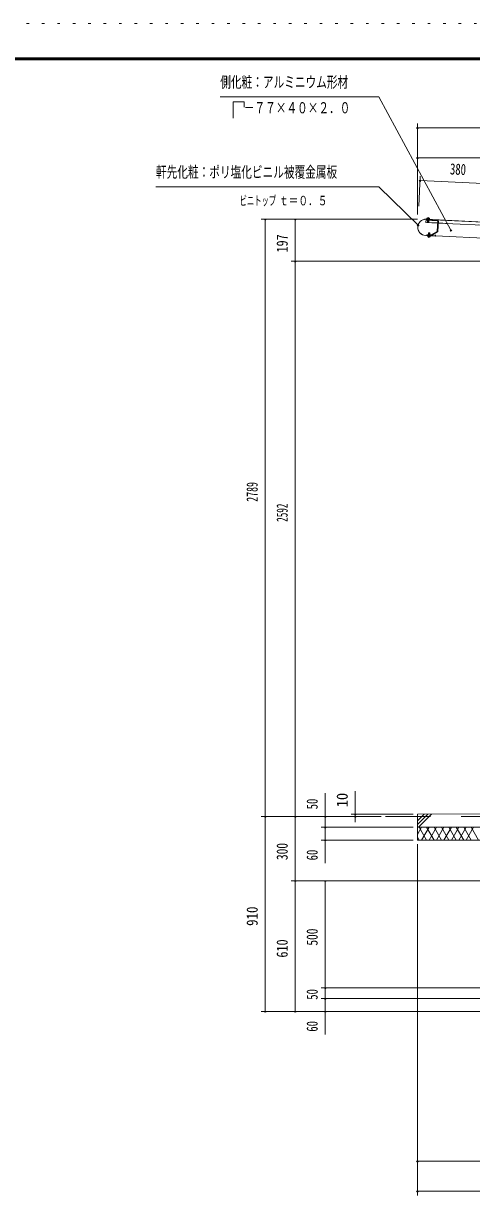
# Model space of a CAD drawing. Units: millimetres, scale not verified. Extents: x -25244 to 25244, y -10500 to 10500.
# Drawn here: x 10450 to 15674, y -3237 to 10500 of the extents above; entities that cross this region are included whole.
import ezdxf
from ezdxf.enums import TextEntityAlignment as Align

# ---------------------------------------------------------------- set-up
doc = ezdxf.new("R2010")
doc.units = ezdxf.units.MM
doc.header["$LTSCALE"] = 60
for name, pattern in [('USER2', [10, 4, -6]), ('USER3', [24, 12, -5, 2, -5]), ('USER4', [3, 0.5, -2.5])]:
    doc.linetypes.add(name, pattern=pattern)
for name, color, linetype, lineweight in [('0-6_2-02BOLD', 7, 'Continuous', 18), ('0-7_2-12HIDDEN', 3, 'USER2', 18), ('0-8_2-22CENTER', 3, 'USER3', 18), ('0-9_2-42THIN', 4, 'Continuous', 18), ('0-A_2-52DIM', 3, 'Continuous', 18), ('0-B_2-62HATCH', 2, 'Continuous', 18), ('0-C_F-F1PAPER', 5, 'Continuous', 18), ('0-D_F-E_J_ADD', 5, 'USER4', 18)]:
    doc.layers.add(name, color=color, linetype=linetype, lineweight=lineweight)
doc.styles.add('ＭＳ ゴシック', font='')
doc.styles.get('ＭＳ ゴシック').set_extended_font_data('MS Gothic')

msp = doc.modelspace()

# ---------------------------------------------------------------- linework, layer by layer
at = {"layer": '0-6_2-02BOLD'}
for p, q in [((20171.27, 7968.25), (15144.07, 8214.12)), ((15144.13, 8215.37), (20171.33, 7969.5)), ((15154.94, 8220.07), (15155.36, 8228.81)), ((15162.57, 8228.46), (15162.14, 8219.73)), ((15176.56, 8219.04), (15176.98, 8227.76)), ((15280.21, 8193.19), (15274.57, 8078.01)), ((15282.56, 8077.62), (15288.2, 8192.8)), ((15287.12, 8170.83), (15992.03, 8136.35)), ((15138.08, 8025.18), (15250.94, 8019.66)), ((15251.01, 8020.9), (15138.14, 8026.43)), ((15172.38, 8019.49), (15171.96, 8010.76)), ((15173.78, 8054.46), (15188.75, 8053.74)), ((15186.38, 8010.07), (15186.8, 8018.8)), ((15272.39, 8074.37), (15204.16, 8033.55)), ((15208.26, 8026.69), (15276.5, 8067.51)), ((15896.77, 7989.31), (15253.8, 8020.77)), ((15044.45, 1244.93), (14669.45, 1244.93)), ((15044.45, 1269.93), (20667.45, 1311.58))]:
    msp.add_line(p, q, dxfattribs=at)
for points in [[(15279.14, 8171.22), (15142.3, 8177.91), (15144.13, 8215.37)], [(15147.44, 8216.45), (15264.05, 8210.75), (15263.99, 8209.5)], [(15275.85, 8206.42), (15149, 8212.62), (15148.61, 8204.63), (15275.46, 8198.42)], [(15155.36, 8228.81), (15157.6, 8229.96), (15182.07, 8228.78), (15184.19, 8227.42), (15183.78, 8218.69)], [(15161.1, 8204.02), (15160.19, 8184.78), (15175.17, 8184.06), (15176.09, 8203.28)], [(15175.17, 8184.06), (15172.55, 8181.69), (15162.57, 8182.17), (15160.19, 8184.78)], [(15201.35, 8032.85), (15155.34, 8035.1), (15154.94, 8027.11), (15200.96, 8024.86)], [(15194.01, 8018.45), (15193.59, 8009.72), (15191.34, 8008.57), (15166.87, 8009.74), (15164.75, 8011.11), (15165.17, 8019.83)], [(15187.79, 8033.51), (15188.75, 8053.74), (15186.38, 8056.36), (15176.39, 8056.84), (15173.78, 8054.46), (15172.8, 8034.24)], [(15253.63, 8023.28), (15254.18, 8034.52), (15255.42, 8034.46), (15254.88, 8023.22)], [(19794.45, 969.93), (15044.45, 969.93), (15044.45, 1269.93)], [(19794.45, 494.93), (19794.45, 1119.93), (15044.45, 1119.93)]]:
    msp.add_lwpolyline(points, dxfattribs=at)
for points in [[(15184.97, 8218.63), (15153.75, 8220.13), (15153.55, 8216.13), (15184.77, 8214.64)], [(15195.39, 8022.39), (15164.17, 8023.89), (15163.98, 8019.89), (15195.2, 8018.4)]]:
    msp.add_lwpolyline(points, close=True, dxfattribs=at)
for centre, radius, start, end in [((15142.76, 8120.81), 95.75, 87.19998, 267.19998), ((15142.76, 8120.81), 94.5, 89.17036, 267.19998), ((15158.75, 8224.1), 5.79, 48.70595, 87.25218), ((15168.82, 8208.12), 21.27, 67.42085, 107.0813), ((15180.37, 8223.06), 5.79, 87.25218, 125.78362), ((15275.22, 8193.43), 5, 357.2, 87.19998), ((15275.22, 8193.43), 13, 357.2, 87.19998), ((15168.58, 8015.46), 5.79, 267.25218, 305.78362), ((15180.13, 8030.41), 21.27, 247.42085, 287.0813), ((15190.2, 8014.42), 5.79, 228.70595, 267.25218), ((15201.59, 8037.84), 13, 267.19998, 300.88791), ((15201.59, 8037.84), 5, 267.19998, 300.88449), ((15251.13, 8023.4), 3.75, 267.19998, 357.19998), ((15251.13, 8023.4), 2.5, 267.19998, 357.19998), ((15270.08, 8078.23), 4.5, 300.90262, 357.21434), ((15270.08, 8078.23), 12.5, 300.89085, 357.19966)]:
    msp.add_arc(centre, radius, start, end, dxfattribs=at)
at = {"layer": '0-7_2-12HIDDEN'}
for p, q in [((15279.19, 8172.46), (15142.36, 8179.16)), ((15992.09, 8137.6), (15287.19, 8172.08)), ((21794.45, 1244.93), (15044.45, 1244.93))]:
    msp.add_line(p, q, dxfattribs=at)
at = {"layer": '0-8_2-22CENTER'}
for p, q in [((15167.39, 8179.18), (15170.36, 8239.85)), ((15181.55, 8059.34), (15178.58, 7998.68))]:
    msp.add_line(p, q, dxfattribs=at)
at = {"layer": '0-9_2-42THIN'}
for p, q in [((15163.11, 8203.92), (15162.09, 8182.69)), ((15173.07, 8182.16), (15174.09, 8203.38)), ((15175.87, 8056.36), (15174.8, 8034.15)), ((15185.79, 8033.61), (15186.85, 8055.84))]:
    msp.add_line(p, q, dxfattribs=at)
at = {"layer": '0-A_2-52DIM'}
for p, q in [((12894.32, 9586.38), (12894.32, 9394.93)), ((15054.46, 9282.46), (15034.46, 9282.46)), ((15044.46, 8271.42), (15044.46, 9332.47)), ((15044.46, 9282.46), (21206.96, 9282.46)), ((15054.46, 8932.46), (15034.46, 8932.46)), ((15044.46, 8932.46), (21206.96, 8932.46)), ((15076.81, 8717.24), (15059.72, 8367.66)), ((15084.37, 8667.3), (15064.37, 8667.3)), ((20018.46, 8425.51), (15074.37, 8667.3)), ((15045.31, 8217.43), (13219.45, 8217.43)), ((13279.45, 8217.43), (13259.45, 8217.43)), ((13269.45, 8217.43), (13269.45, -1030.07)), ((13629.45, 8217.43), (13609.45, 8217.43)), ((13619.45, -1030.07), (13619.45, 8217.43)), ((15061.47, 8147.25), (15041.47, 8147.25)), ((15444.72, 8086.96), (15424.72, 8086.96)), ((13569.45, 7724.93), (15823.82, 7724.93)), ((13629.45, 7724.93), (13609.45, 7724.93)), ((13969.45, 1514.93), (13969.45, 699.93)), ((14319.45, 1177.83), (14319.45, 1539.93)), ((14619.45, 1244.93), (13219.45, 1244.93)), ((13279.45, 1244.93), (13259.45, 1244.93)), ((13629.45, 1244.93), (13609.45, 1244.93)), ((13979.45, 1244.93), (13959.45, 1244.93)), ((14994.45, 1269.93), (14269.45, 1269.93)), ((14329.45, 1269.93), (14309.45, 1269.93)), ((14329.45, 1244.93), (14309.45, 1244.93)), ((14994.45, 1119.93), (13919.45, 1119.93)), ((13979.45, 1119.93), (13959.45, 1119.93)), ((13919.45, 969.93), (14994.45, 969.93)), ((13979.45, 969.93), (13959.45, 969.93)), ((15044.45, 919.93), (15044.45, -3180.07)), ((18719.46, 494.93), (13569.45, 494.93)), ((13629.45, 494.93), (13609.45, 494.93)), ((13979.45, 494.93), (13959.45, 494.93)), ((13969.45, 494.93), (13969.45, -1300.07)), ((18719.46, -755.07), (13919.45, -755.07)), ((13979.45, -755.07), (13959.45, -755.07)), ((13919.45, -880.07), (18719.46, -880.07)), ((13979.45, -880.07), (13959.45, -880.07)), ((13219.45, -1030.07), (18719.46, -1030.07)), ((13279.45, -1030.07), (13259.45, -1030.07)), ((13629.45, -1030.07), (13609.45, -1030.07)), ((13979.45, -1030.07), (13959.45, -1030.07)), ((15054.45, -2780.07), (15034.45, -2780.07)), ((21794.45, -2780.07), (15044.45, -2780.07)), ((15054.45, -3130.07), (15034.45, -3130.07)), ((15044.45, -3130.07), (21794.45, -3130.07))]:
    msp.add_line(p, q, dxfattribs=at)
for points in [[(15434.72, 8086.96), (14594.32, 9644.93), (12744.32, 9644.93)], [(12894.32, 9586.38), (13023.1, 9586.38), (13023.1, 9521.98)], [(11994.32, 8594.93), (14594.32, 8594.93), (15051.47, 8147.25)]]:
    msp.add_lwpolyline(points, dxfattribs=at)
for centre in [(15044.46, 9282.46), (15044.46, 8932.46), (15074.37, 8667.3), (13269.45, 8217.43), (13619.45, 8217.43), (15051.47, 8147.25), (15434.72, 8086.96), (13619.45, 7724.93), (13269.45, 1244.93), (13619.45, 1244.93), (13969.45, 1244.93), (14319.45, 1269.93), (14319.45, 1244.93), (13969.45, 1119.93), (13969.45, 969.93), (13619.45, 494.93), (13969.45, 494.93), (13969.45, -755.07), (13969.45, -880.07), (13269.45, -1030.07), (13619.45, -1030.07), (13969.45, -1030.07), (15044.45, -2780.07), (15044.45, -3130.07)]:
    msp.add_arc(centre, 10, 180, 0, dxfattribs=at)
at = {"layer": '0-B_2-62HATCH'}
for p, q in [((15163.48, 1270.81), (15044.45, 1151.78)), ((15044.45, 1194.21), (15120.74, 1270.5)), ((15055.03, 1119.93), (15206.22, 1271.13)), ((15044.45, 1035.64), (15093.12, 1119.93)), ((15064.25, 1119.93), (15150.85, 969.93)), ((15179.72, 1119.93), (15093.12, 969.93)), ((15237.45, 969.93), (15150.85, 1119.93)), ((15179.72, 969.93), (15266.32, 1119.93)), ((15237.46, 1119.93), (15324.06, 969.93)), ((15352.93, 1119.93), (15266.32, 969.93)), ((15410.66, 969.93), (15324.06, 1119.93)), ((15352.93, 969.93), (15439.52, 1119.93)), ((15410.66, 1119.93), (15497.26, 969.93)), ((15526.13, 1119.93), (15439.53, 969.93)), ((15583.87, 969.93), (15497.26, 1119.93)), ((15526.13, 969.93), (15612.73, 1119.93)), ((15583.87, 1119.93), (15670.47, 969.93)), ((15699.34, 1119.93), (15612.73, 969.93)), ((15670.47, 1119.93), (15757.07, 969.93)), ((15064.25, 969.93), (15044.45, 1004.22))]:
    msp.add_line(p, q, dxfattribs=at)
at = {"layer": '0-C_F-F1PAPER'}
for points in [[(24743.96, -10000), (-3956.04, -10000), (-3956.04, 10100), (24743.96, 10100)], [(24741.46, -9997.5), (-3953.54, -9997.5), (-3953.54, 10097.5), (24741.46, 10097.5)], [(24738.96, -9995), (24738.96, 10095), (-3951.04, 10095), (-3951.04, -9995)], [(24736.46, -9992.5), (-3948.54, -9992.5), (-3948.54, 10092.5), (24736.46, 10092.5)], [(24733.96, -9990), (24733.96, 10090), (-3946.04, 10090), (-3946.04, -9990)], [(24731.46, -9987.5), (-3943.54, -9987.5), (-3943.54, 10087.5), (24731.46, 10087.5)], [(24728.96, -9985), (24728.96, 10085), (-3941.04, 10085), (-3941.04, -9985)], [(24726.46, -9982.5), (-3938.54, -9982.5), (-3938.54, 10082.5), (24726.46, 10082.5)], [(24723.96, -9980), (-3936.04, -9980), (-3936.04, 10080), (24723.96, 10080)], [(24721.46, -9977.5), (-3933.54, -9977.5), (-3933.54, 10077.5), (24721.46, 10077.5)], [(24718.96, -9975), (24718.96, 10075), (-3931.04, 10075), (-3931.04, -9975)]]:
    msp.add_lwpolyline(points, close=True, dxfattribs=at)
at = {"layer": '0-D_F-E_J_ADD'}
msp.add_lwpolyline([(25243.96, -10500), (-4456.04, -10500), (-4456.04, 10500), (25243.96, 10500)], close=True, dxfattribs=at)

# ---------------------------------------------------------------- texts
at = {"layer": '0-A_2-52DIM', "color": 7, "style": 'ＭＳ ゴシック'}
for s, height, width, p in [('側化粧：アルミニウム形材', 130.2, 0.7, (12744.32, 9712.69)), ('\u3000－７７×４０×２．０', 130.2, 0.7, (12894.32, 9412.7)), ('軒先化粧：ポリ塩化ビニル被覆金属板', 130.2, 0.7, (11994.32, 8662.7)), ('ビニトップ ', 110.7, 0.55, (12969.32, 8344.93)), ('ｔ＝０．５', 110.7, 0.75, (13428.6, 8344.93))]:
    msp.add_text(s, height=height, dxfattribs=dict(at, width=width)).set_placement(p, align=Align.BOTTOM_LEFT)
for s, rotation, width, p in [('380', 357.201, 0.7, (15419.24, 8700.5)), ('197', 90, 0.8, (13569.46, 7827.55)), ('2789', 90, 0.65, (13219.46, 4917.92)), ('2592', 90, 0.6, (13569.46, 4684.05)), ('10', 90, 0.95, (14269.45, 1351.99)), ('50', 90, 0.7, (13919.45, 1328.21)), ('300', 90, 0.75, (13569.45, 735.83)), ('60', 90, 0.7, (13919.45, 732.81)), ('910', 90, 0.85, (13219.45, -32.64)), ('500', 90, 0.75, (13919.45, -262.51)), ('610', 90, 0.8, (13569.45, -402.44)), ('50', 90, 0.7, (13919.45, -894.29)), ('60', 90, 0.7, (13919.45, -1267.19))]:
    msp.add_text(s, height=130.2, rotation=rotation, dxfattribs=dict(at, width=width)).set_placement(p, align=Align.BOTTOM_LEFT)

doc.saveas('drawing.dxf')
